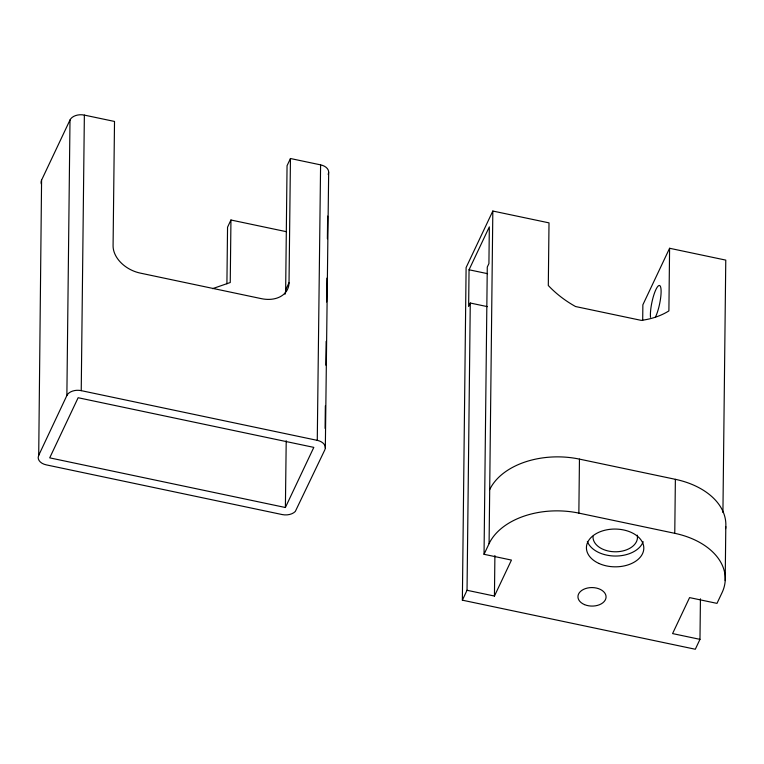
<?xml version="1.0" encoding="UTF-8"?>
<svg xmlns="http://www.w3.org/2000/svg" width="764" height="764" viewBox="0 0 764 764"><rect width="100%" height="100%" fill="white"/><g stroke="black" fill="none" stroke-linecap="round" stroke-linejoin="round"><path stroke-width="1.15" d="M320.593 164.862L317.27 440.36A11.479 7.554 0.7 0 1 324.824 449.862L295.305 511.46A11.479 7.564 0.6 0 1 282.193 514.564L46.27 464.865A11.479 7.564 0.6 0 1 38.2 457.302L38.706 455.354L41.581 180.113L70.001 119.986A11.479 7.554 0.7 0 1 84.365 115.106L114.514 121.447L113.082 245.712A28.698 20.676 25.3 0 0 140.232 273.092L261.345 298.648A28.698 20.695 25.2 0 0 289.021 282.776L290.454 158.52L320.593 164.862A11.479 7.554 0.7 0 1 328.157 174.373M38.706 455.354L66.869 395.523L70.001 119.986M66.869 395.523A11.479 7.554 0.7 0 1 81.232 390.643L84.365 115.106M226.908 283.826L227.548 227.204L230.948 220.003L286.462 231.702M230.948 220.003L230.241 282.527L212.573 288.658M285.001 294.255A28.698 20.695 25.2 0 0 285.66 289.881L287.054 165.712L290.454 158.52M700.435 598.833L699.977 639.353L695.307 649.247L462.363 600.179L466.107 267.562L492.828 211.036L549.01 222.868L548.304 285.507A86.418 62.266 25.3 0 0 575.559 306.536L641.283 320.383A86.418 62.266 25.3 0 0 668.892 310.91L669.589 248.271L725.771 260.113L722.925 512.529M462.363 600.179L467.033 590.285L494.442 596.054L511.45 560.079L484.042 554.301L487.279 267.056L488.922 263.59L489.332 226.87L469.048 269.778L468.638 306.488L470.271 303.031L487.403 306.641M467.033 590.285L470.271 303.031M484.042 554.301L489.084 543.643L492.828 211.036M494.442 596.054L494.9 555.533M489.084 543.643A71.74 47.225 0.6 0 1 578.854 513.112L579.456 459.116L675.376 479.324A71.74 47.225 0.6 0 1 725.609 528.65M642.696 320.288L642.868 304.807L669.589 248.271M699.977 639.353L672.578 633.585L689.577 597.61L716.985 603.379L722.028 592.721A71.74 47.225 0.6 0 0 674.765 533.32L675.376 479.324M725.189 580.592L725.8 526.597M285.392 507.506L313.813 447.379L78.138 397.729L49.717 457.856L285.392 507.506L286.213 440.761M325.082 428.403L325.359 405.741M325.856 365.192L326.142 341.336M326.62 301.981L326.906 278.125M327.384 238.769L327.651 216.107M325.33 447.924L328.663 172.425M285.66 289.881L289.021 282.776M469.048 269.778L487.566 273.674M81.232 390.643L317.27 440.36M578.854 513.112L674.765 533.32M41.351 184.019A11.479 7.564 0.6 0 1 41.581 180.113M637.243 535.144A22.242 14.64 0.6 0 1 616.319 551.78A22.242 14.64 0.6 0 1 593.026 536.28M650.508 317.356A18.078 3.935 -78.1 0 1 655.12 291.37A18.078 3.935 -78.1 0 1 661.108 291.027A18.078 3.935 -78.1 0 1 655.455 317.07M643.154 541.695A28.698 18.89 0.6 0 1 615.297 556.039A28.698 18.89 0.6 0 1 587.354 541.418M489.686 489.648A71.74 47.225 0.6 0 1 579.456 459.116M598.919 563.44A28.698 18.89 0.6 0 0 643.727 549.564A28.698 18.89 0.6 0 0 602.71 530.837A28.698 18.89 0.6 0 0 598.919 563.44M584.508 604.611A14.058 9.254 0.6 0 0 606.062 597.286A14.058 9.254 0.6 0 0 585.463 588.595A14.058 9.254 0.6 0 0 584.508 604.611"/></g></svg>
